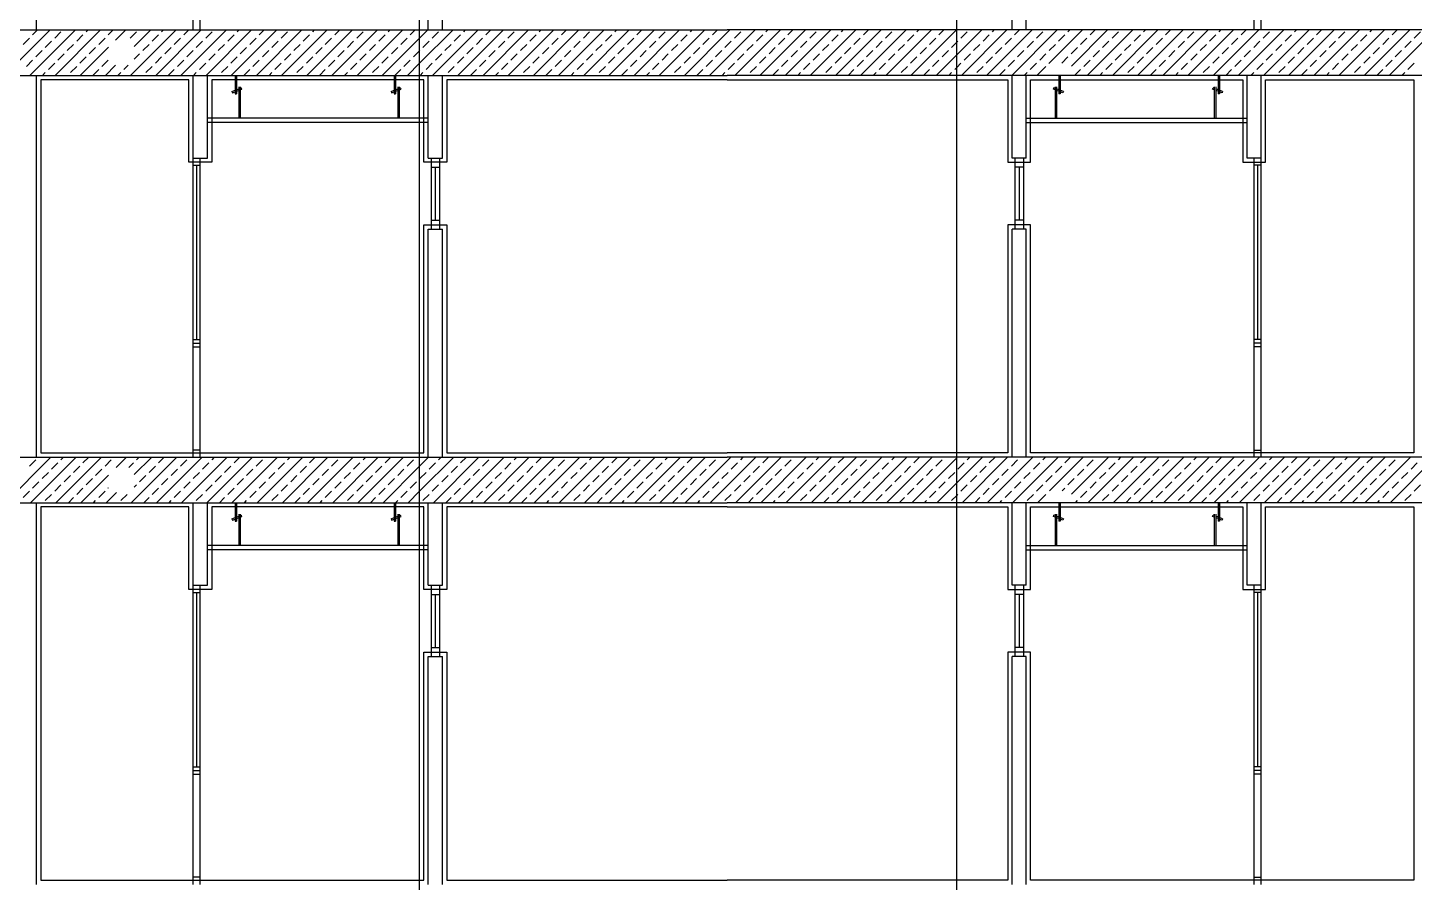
# Model space of a CAD drawing. Header units: inches. Extents: x -7543 to -822, y 102837 to 190349.
# Drawn here: x -837.05306 to -837.00438, y 102836.83226 to 102836.86226 of the extents above; entities that cross this region are included whole.
import ezdxf

# ---------------------------------------------------------------- set-up
doc = ezdxf.new("R2010")
doc.units = ezdxf.units.IN
doc.header["$MEASUREMENT"] = 0
doc.layers.add('TARAMA', color=8, linetype='Continuous', lineweight=25)

msp = doc.modelspace()

# ---------------------------------------------------------------- linework, layer by layer
at = {"layer": 'TARAMA'}
for p, q in [((-837.039305, 102836.705214), (-837.039305, 102836.884566)), ((-837.020449, 102836.705214), (-837.020449, 102836.884566)), ((-837.052755, 102836.862187), (-837.052755, 102836.875587)), ((-837.047255, 102836.862187), (-837.047255, 102836.872687)), ((-837.047005, 102836.862187), (-837.047005, 102836.872687)), ((-837.010005, 102836.862187), (-837.010005, 102836.872687)), ((-837.009755, 102836.862187), (-837.009755, 102836.872687)), ((-837.039005, 102836.862187), (-837.039005, 102836.870187)), ((-837.038505, 102836.862187), (-837.038505, 102836.870187)), ((-837.018505, 102836.862187), (-837.018505, 102836.870187)), ((-837.018005, 102836.862187), (-837.018005, 102836.870187)), ((-837.080755, 102836.862187), (-837.028505, 102836.862187)), ((-837.079755, 102836.862187), (-837.028505, 102836.862187)), ((-837.053874, 102836.860587), (-837.052274, 102836.862187)), ((-837.05299, 102836.860587), (-837.05139, 102836.862187)), ((-837.052892, 102836.862011), (-837.052716, 102836.862187)), ((-837.052118, 102836.8619), (-837.051897, 102836.862121)), ((-837.052106, 102836.860587), (-837.050506, 102836.862187)), ((-837.051013, 102836.862121), (-837.050948, 102836.862187)), ((-837.05024, 102836.862011), (-837.050064, 102836.862187)), ((-837.04998, 102836.861829), (-837.049622, 102836.862187)), ((-837.049467, 102836.8619), (-837.049246, 102836.862121)), ((-837.049454, 102836.860587), (-837.047854, 102836.862187)), ((-837.049325, 102836.8616), (-837.048738, 102836.862187)), ((-837.04857, 102836.860587), (-837.04697, 102836.862187)), ((-837.048362, 102836.862121), (-837.048296, 102836.862187)), ((-837.047686, 102836.860587), (-837.046086, 102836.862187)), ((-837.047588, 102836.862011), (-837.047412, 102836.862187)), ((-837.046815, 102836.8619), (-837.046594, 102836.862121)), ((-837.046803, 102836.860587), (-837.045203, 102836.862187)), ((-837.045919, 102836.860587), (-837.044319, 102836.862187)), ((-837.04571, 102836.862121), (-837.045644, 102836.862187)), ((-837.045035, 102836.860587), (-837.043435, 102836.862187)), ((-837.044937, 102836.862011), (-837.044761, 102836.862187)), ((-837.044163, 102836.8619), (-837.043942, 102836.862121)), ((-837.044151, 102836.860587), (-837.042551, 102836.862187)), ((-837.043267, 102836.860587), (-837.041667, 102836.862187)), ((-837.043059, 102836.862121), (-837.042993, 102836.862187)), ((-837.042383, 102836.860587), (-837.040783, 102836.862187)), ((-837.042285, 102836.862011), (-837.042109, 102836.862187)), ((-837.041512, 102836.8619), (-837.041291, 102836.862121)), ((-837.041499, 102836.860587), (-837.039899, 102836.862187)), ((-837.040407, 102836.862121), (-837.040341, 102836.862187)), ((-837.039633, 102836.862011), (-837.039457, 102836.862187)), ((-837.039305, 102836.861897), (-837.039015, 102836.862187)), ((-837.039305, 102836.861014), (-837.038131, 102836.862187)), ((-837.03886, 102836.8619), (-837.038639, 102836.862121)), ((-837.038848, 102836.860587), (-837.037248, 102836.862187)), ((-837.037964, 102836.860587), (-837.036364, 102836.862187)), ((-837.037755, 102836.862121), (-837.037689, 102836.862187)), ((-837.03708, 102836.860587), (-837.03548, 102836.862187)), ((-837.036982, 102836.862011), (-837.036806, 102836.862187)), ((-837.036208, 102836.8619), (-837.035987, 102836.862121)), ((-837.036196, 102836.860587), (-837.034596, 102836.862187)), ((-837.035312, 102836.860587), (-837.033712, 102836.862187)), ((-837.035104, 102836.862121), (-837.035038, 102836.862187)), ((-837.034428, 102836.860587), (-837.032828, 102836.862187)), ((-837.03433, 102836.862011), (-837.034154, 102836.862187)), ((-837.033557, 102836.8619), (-837.033336, 102836.862121)), ((-837.033544, 102836.860587), (-837.031944, 102836.862187)), ((-837.03266, 102836.860587), (-837.03106, 102836.862187)), ((-837.032452, 102836.862121), (-837.032386, 102836.862187)), ((-837.031776, 102836.860587), (-837.030176, 102836.862187)), ((-837.031679, 102836.862011), (-837.031502, 102836.862187)), ((-837.030905, 102836.8619), (-837.030684, 102836.862121)), ((-837.030893, 102836.860587), (-837.029293, 102836.862187)), ((-837.030009, 102836.860587), (-837.028409, 102836.862187)), ((-837.0298, 102836.862121), (-837.029735, 102836.862187)), ((-837.029125, 102836.860587), (-837.027525, 102836.862187)), ((-837.029027, 102836.862011), (-837.028851, 102836.862187)), ((-836.977255, 102836.862187), (-837.028505, 102836.862187)), ((-836.976255, 102836.862187), (-837.028505, 102836.862187)), ((-837.028253, 102836.8619), (-837.028033, 102836.862121)), ((-837.028241, 102836.860587), (-837.026641, 102836.862187)), ((-837.027357, 102836.860587), (-837.025757, 102836.862187)), ((-837.027149, 102836.862121), (-837.027083, 102836.862187)), ((-837.026473, 102836.860587), (-837.024873, 102836.862187)), ((-837.026375, 102836.862011), (-837.026199, 102836.862187)), ((-837.025602, 102836.8619), (-837.025381, 102836.862121)), ((-837.025589, 102836.860587), (-837.023989, 102836.862187)), ((-837.024705, 102836.860587), (-837.023105, 102836.862187)), ((-837.024497, 102836.862121), (-837.024431, 102836.862187)), ((-837.023822, 102836.860587), (-837.022222, 102836.862187)), ((-837.023724, 102836.862011), (-837.023547, 102836.862187)), ((-837.02295, 102836.8619), (-837.022729, 102836.862121)), ((-837.022938, 102836.860587), (-837.021338, 102836.862187)), ((-837.022054, 102836.860587), (-837.020454, 102836.862187)), ((-837.021845, 102836.862121), (-837.02178, 102836.862187)), ((-837.021072, 102836.862011), (-837.020896, 102836.862187)), ((-837.020449, 102836.861308), (-837.01957, 102836.862187)), ((-837.020299, 102836.8619), (-837.020078, 102836.862121)), ((-837.020286, 102836.860587), (-837.018686, 102836.862187)), ((-837.019402, 102836.860587), (-837.017802, 102836.862187)), ((-837.019194, 102836.862121), (-837.019128, 102836.862187)), ((-837.018518, 102836.860587), (-837.016918, 102836.862187)), ((-837.01842, 102836.862011), (-837.018244, 102836.862187)), ((-837.017647, 102836.8619), (-837.017426, 102836.862121)), ((-837.017218, 102836.861004), (-837.016034, 102836.862187)), ((-837.016542, 102836.862121), (-837.016476, 102836.862187)), ((-837.016419, 102836.860918), (-837.01515, 102836.862187)), ((-837.015867, 102836.860587), (-837.014267, 102836.862187)), ((-837.015769, 102836.862011), (-837.015592, 102836.862187)), ((-837.014995, 102836.8619), (-837.014774, 102836.862121)), ((-837.014983, 102836.860587), (-837.013383, 102836.862187)), ((-837.014099, 102836.860587), (-837.012499, 102836.862187)), ((-837.01389, 102836.862121), (-837.013825, 102836.862187)), ((-837.013215, 102836.860587), (-837.011615, 102836.862187)), ((-837.013117, 102836.862011), (-837.012941, 102836.862187)), ((-837.012344, 102836.8619), (-837.012123, 102836.862121)), ((-837.012331, 102836.860587), (-837.010731, 102836.862187)), ((-837.011447, 102836.860587), (-837.009847, 102836.862187)), ((-837.011239, 102836.862121), (-837.011173, 102836.862187)), ((-837.010563, 102836.860587), (-837.008963, 102836.862187)), ((-837.010465, 102836.862011), (-837.010289, 102836.862187)), ((-837.009692, 102836.8619), (-837.009471, 102836.862121)), ((-837.009679, 102836.860587), (-837.008079, 102836.862187)), ((-837.008796, 102836.860587), (-837.007196, 102836.862187)), ((-837.008587, 102836.862121), (-837.008521, 102836.862187)), ((-837.007912, 102836.860587), (-837.006312, 102836.862187)), ((-837.007814, 102836.862011), (-837.007637, 102836.862187)), ((-837.00704, 102836.8619), (-837.006819, 102836.862121)), ((-837.007028, 102836.860587), (-837.005428, 102836.862187)), ((-837.006144, 102836.860587), (-837.004544, 102836.862187)), ((-837.005935, 102836.862121), (-837.00587, 102836.862187)), ((-837.00526, 102836.860587), (-837.00366, 102836.862187)), ((-837.005162, 102836.862011), (-837.004986, 102836.862187)), ((-837.004389, 102836.8619), (-837.004168, 102836.862121)), ((-837.053223, 102836.861679), (-837.053002, 102836.8619)), ((-837.05245, 102836.861569), (-837.052229, 102836.86179)), ((-837.051676, 102836.861458), (-837.051455, 102836.861679)), ((-837.051345, 102836.86179), (-837.051124, 102836.862011)), ((-837.050572, 102836.861679), (-837.050351, 102836.8619)), ((-837.049025, 102836.861458), (-837.048804, 102836.861679)), ((-837.048693, 102836.86179), (-837.048472, 102836.862011)), ((-837.04792, 102836.861679), (-837.047699, 102836.8619)), ((-837.047147, 102836.861569), (-837.046926, 102836.86179)), ((-837.046373, 102836.861458), (-837.046152, 102836.861679)), ((-837.046042, 102836.86179), (-837.045821, 102836.862011)), ((-837.045268, 102836.861679), (-837.045047, 102836.8619)), ((-837.044495, 102836.861569), (-837.044274, 102836.86179)), ((-837.043721, 102836.861458), (-837.0435, 102836.861679)), ((-837.04339, 102836.86179), (-837.043169, 102836.862011)), ((-837.042617, 102836.861679), (-837.042396, 102836.8619)), ((-837.041843, 102836.861569), (-837.041622, 102836.86179)), ((-837.04107, 102836.861458), (-837.040849, 102836.861679)), ((-837.040738, 102836.86179), (-837.040517, 102836.862011)), ((-837.040615, 102836.860587), (-837.039305, 102836.861897)), ((-837.039965, 102836.861679), (-837.039744, 102836.8619)), ((-837.039192, 102836.861569), (-837.038971, 102836.86179)), ((-837.038418, 102836.861458), (-837.038197, 102836.861679)), ((-837.038087, 102836.86179), (-837.037866, 102836.862011)), ((-837.037313, 102836.861679), (-837.037092, 102836.8619)), ((-837.03654, 102836.861569), (-837.036319, 102836.86179)), ((-837.035767, 102836.861458), (-837.035546, 102836.861679)), ((-837.035435, 102836.86179), (-837.035214, 102836.862011)), ((-837.034662, 102836.861679), (-837.034441, 102836.8619)), ((-837.033888, 102836.861569), (-837.033667, 102836.86179)), ((-837.033115, 102836.861458), (-837.032894, 102836.861679)), ((-837.032783, 102836.86179), (-837.032562, 102836.862011)), ((-837.03201, 102836.861679), (-837.031789, 102836.8619)), ((-837.031237, 102836.861569), (-837.031016, 102836.86179)), ((-837.030463, 102836.861458), (-837.030242, 102836.861679)), ((-837.030132, 102836.86179), (-837.029911, 102836.862011)), ((-837.029358, 102836.861679), (-837.029137, 102836.8619)), ((-837.028585, 102836.861569), (-837.028364, 102836.86179)), ((-837.027812, 102836.861458), (-837.027591, 102836.861679)), ((-837.02748, 102836.86179), (-837.027259, 102836.862011)), ((-837.026707, 102836.861679), (-837.026486, 102836.8619)), ((-837.025933, 102836.861569), (-837.025712, 102836.86179)), ((-837.02516, 102836.861458), (-837.024939, 102836.861679)), ((-837.024828, 102836.86179), (-837.024607, 102836.862011)), ((-837.024055, 102836.861679), (-837.023834, 102836.8619)), ((-837.023282, 102836.861569), (-837.023061, 102836.86179)), ((-837.022508, 102836.861458), (-837.022287, 102836.861679)), ((-837.022177, 102836.86179), (-837.021956, 102836.862011)), ((-837.021403, 102836.861679), (-837.021182, 102836.8619)), ((-837.02063, 102836.861569), (-837.020449, 102836.86175)), ((-837.020449, 102836.86175), (-837.020409, 102836.86179)), ((-837.019857, 102836.861458), (-837.019636, 102836.861679)), ((-837.019525, 102836.86179), (-837.019304, 102836.862011)), ((-837.018752, 102836.861679), (-837.018531, 102836.8619)), ((-837.017978, 102836.861569), (-837.017757, 102836.86179)), ((-837.017205, 102836.861458), (-837.016984, 102836.861679)), ((-837.016873, 102836.86179), (-837.016653, 102836.862011)), ((-837.0161, 102836.861679), (-837.015879, 102836.8619)), ((-837.015327, 102836.861569), (-837.015106, 102836.86179)), ((-837.014553, 102836.861458), (-837.014332, 102836.861679)), ((-837.014222, 102836.86179), (-837.014001, 102836.862011)), ((-837.013448, 102836.861679), (-837.013227, 102836.8619)), ((-837.012675, 102836.861569), (-837.012454, 102836.86179)), ((-837.011902, 102836.861458), (-837.011681, 102836.861679)), ((-837.01157, 102836.86179), (-837.011349, 102836.862011)), ((-837.010797, 102836.861679), (-837.010576, 102836.8619)), ((-837.010023, 102836.861569), (-837.009802, 102836.86179)), ((-837.00925, 102836.861458), (-837.009029, 102836.861679)), ((-837.008919, 102836.86179), (-837.008698, 102836.862011)), ((-837.008145, 102836.861679), (-837.007924, 102836.8619)), ((-837.007372, 102836.861569), (-837.007151, 102836.86179)), ((-837.006598, 102836.861458), (-837.006377, 102836.861679)), ((-837.006267, 102836.86179), (-837.006046, 102836.862011)), ((-837.005493, 102836.861679), (-837.005273, 102836.8619)), ((-837.00472, 102836.861569), (-837.004499, 102836.86179)), ((-837.052781, 102836.861238), (-837.05256, 102836.861458)), ((-837.052008, 102836.861127), (-837.051787, 102836.861348)), ((-837.051234, 102836.861017), (-837.051013, 102836.861238)), ((-837.051222, 102836.860587), (-837.050225, 102836.861584)), ((-837.050903, 102836.861348), (-837.050682, 102836.861569)), ((-837.049325, 102836.861158), (-837.049135, 102836.861348)), ((-837.048583, 102836.861017), (-837.048362, 102836.861238)), ((-837.048251, 102836.861348), (-837.04803, 102836.861569)), ((-837.047478, 102836.861238), (-837.047257, 102836.861458)), ((-837.046705, 102836.861127), (-837.046484, 102836.861348)), ((-837.045931, 102836.861017), (-837.04571, 102836.861238)), ((-837.0456, 102836.861348), (-837.045379, 102836.861569)), ((-837.044826, 102836.861238), (-837.044605, 102836.861458)), ((-837.044053, 102836.861127), (-837.043832, 102836.861348)), ((-837.04328, 102836.861017), (-837.043059, 102836.861238)), ((-837.042948, 102836.861348), (-837.042727, 102836.861569)), ((-837.042175, 102836.861238), (-837.041954, 102836.861458)), ((-837.041401, 102836.861127), (-837.04118, 102836.861348)), ((-837.040628, 102836.861017), (-837.040407, 102836.861238)), ((-837.040296, 102836.861348), (-837.040075, 102836.861569)), ((-837.039523, 102836.861238), (-837.039305, 102836.861456)), ((-837.039305, 102836.861456), (-837.039302, 102836.861458)), ((-837.03875, 102836.861127), (-837.038529, 102836.861348)), ((-837.037976, 102836.861017), (-837.037755, 102836.861238)), ((-837.037645, 102836.861348), (-837.037424, 102836.861569)), ((-837.036871, 102836.861238), (-837.03665, 102836.861458)), ((-837.036098, 102836.861127), (-837.035877, 102836.861348)), ((-837.035325, 102836.861017), (-837.035104, 102836.861238)), ((-837.034993, 102836.861348), (-837.034772, 102836.861569)), ((-837.03422, 102836.861238), (-837.033999, 102836.861458)), ((-837.033446, 102836.861127), (-837.033225, 102836.861348)), ((-837.032673, 102836.861017), (-837.032452, 102836.861238)), ((-837.032341, 102836.861348), (-837.03212, 102836.861569)), ((-837.031568, 102836.861238), (-837.031347, 102836.861458)), ((-837.030795, 102836.861127), (-837.030574, 102836.861348)), ((-837.030021, 102836.861017), (-837.0298, 102836.861238)), ((-837.02969, 102836.861348), (-837.029469, 102836.861569)), ((-837.028916, 102836.861238), (-837.028695, 102836.861458)), ((-837.028143, 102836.861127), (-837.027922, 102836.861348)), ((-837.02737, 102836.861017), (-837.027149, 102836.861238)), ((-837.027038, 102836.861348), (-837.026817, 102836.861569)), ((-837.026265, 102836.861238), (-837.026044, 102836.861458)), ((-837.025491, 102836.861127), (-837.02527, 102836.861348)), ((-837.024718, 102836.861017), (-837.024497, 102836.861238)), ((-837.024387, 102836.861348), (-837.024166, 102836.861569)), ((-837.023613, 102836.861238), (-837.023392, 102836.861458)), ((-837.02284, 102836.861127), (-837.022619, 102836.861348)), ((-837.022066, 102836.861017), (-837.021845, 102836.861238)), ((-837.021735, 102836.861348), (-837.021514, 102836.861569)), ((-837.02117, 102836.860587), (-837.020449, 102836.861308)), ((-837.020961, 102836.861238), (-837.02074, 102836.861458)), ((-837.020188, 102836.861127), (-837.019967, 102836.861348)), ((-837.019415, 102836.861017), (-837.019194, 102836.861238)), ((-837.019083, 102836.861348), (-837.018862, 102836.861569)), ((-837.01831, 102836.861238), (-837.018089, 102836.861458)), ((-837.017536, 102836.861127), (-837.017315, 102836.861348)), ((-837.016763, 102836.861017), (-837.016542, 102836.861238)), ((-837.016432, 102836.861348), (-837.016211, 102836.861569)), ((-837.015658, 102836.861238), (-837.015437, 102836.861458)), ((-837.014885, 102836.861127), (-837.014664, 102836.861348)), ((-837.014111, 102836.861017), (-837.01389, 102836.861238)), ((-837.01378, 102836.861348), (-837.013559, 102836.861569)), ((-837.013007, 102836.861238), (-837.012786, 102836.861458)), ((-837.012233, 102836.861127), (-837.012012, 102836.861348)), ((-837.01146, 102836.861017), (-837.011239, 102836.861238)), ((-837.011128, 102836.861348), (-837.010907, 102836.861569)), ((-837.010355, 102836.861238), (-837.010134, 102836.861458)), ((-837.009581, 102836.861127), (-837.00936, 102836.861348)), ((-837.008808, 102836.861017), (-837.008587, 102836.861238)), ((-837.008477, 102836.861348), (-837.008256, 102836.861569)), ((-837.007703, 102836.861238), (-837.007482, 102836.861458)), ((-837.00693, 102836.861127), (-837.006709, 102836.861348)), ((-837.006156, 102836.861017), (-837.005935, 102836.861238)), ((-837.005825, 102836.861348), (-837.005604, 102836.861569)), ((-837.005052, 102836.861238), (-837.004831, 102836.861458)), ((-837.053113, 102836.860906), (-837.052892, 102836.861127)), ((-837.052548, 102836.860587), (-837.05245, 102836.860685)), ((-837.052339, 102836.860796), (-837.052118, 102836.861017)), ((-837.051566, 102836.860685), (-837.051345, 102836.860906)), ((-837.05078, 102836.860587), (-837.050572, 102836.860796)), ((-837.050461, 102836.860906), (-837.05024, 102836.861127)), ((-837.050338, 102836.860587), (-837.049979, 102836.860946)), ((-837.049896, 102836.860587), (-837.049798, 102836.860685)), ((-837.049688, 102836.860796), (-837.049538, 102836.860946)), ((-837.048914, 102836.860685), (-837.048693, 102836.860906)), ((-837.048128, 102836.860587), (-837.04792, 102836.860796)), ((-837.047809, 102836.860906), (-837.047588, 102836.861127)), ((-837.047244, 102836.860587), (-837.047147, 102836.860685)), ((-837.047036, 102836.860796), (-837.046815, 102836.861017)), ((-837.046263, 102836.860685), (-837.046042, 102836.860906)), ((-837.045477, 102836.860587), (-837.045268, 102836.860796)), ((-837.045158, 102836.860906), (-837.044937, 102836.861127)), ((-837.044593, 102836.860587), (-837.044495, 102836.860685)), ((-837.044384, 102836.860796), (-837.044163, 102836.861017)), ((-837.043611, 102836.860685), (-837.04339, 102836.860906)), ((-837.042825, 102836.860587), (-837.042617, 102836.860796)), ((-837.042506, 102836.860906), (-837.042285, 102836.861127)), ((-837.041941, 102836.860587), (-837.041843, 102836.860685)), ((-837.041733, 102836.860796), (-837.041512, 102836.861017)), ((-837.040959, 102836.860685), (-837.040738, 102836.860906)), ((-837.040173, 102836.860587), (-837.039965, 102836.860796)), ((-837.039854, 102836.860906), (-837.039633, 102836.861127)), ((-837.039731, 102836.860587), (-837.039305, 102836.861014)), ((-837.039289, 102836.860587), (-837.039192, 102836.860685)), ((-837.039081, 102836.860796), (-837.03886, 102836.861017)), ((-837.038308, 102836.860685), (-837.038087, 102836.860906)), ((-837.037522, 102836.860587), (-837.037313, 102836.860796)), ((-837.037203, 102836.860906), (-837.036982, 102836.861127)), ((-837.036638, 102836.860587), (-837.03654, 102836.860685)), ((-837.036429, 102836.860796), (-837.036208, 102836.861017)), ((-837.035656, 102836.860685), (-837.035435, 102836.860906)), ((-837.03487, 102836.860587), (-837.034662, 102836.860796)), ((-837.034551, 102836.860906), (-837.03433, 102836.861127)), ((-837.033986, 102836.860587), (-837.033888, 102836.860685)), ((-837.033778, 102836.860796), (-837.033557, 102836.861017)), ((-837.033004, 102836.860685), (-837.032783, 102836.860906)), ((-837.032218, 102836.860587), (-837.03201, 102836.860796)), ((-837.0319, 102836.860906), (-837.031679, 102836.861127)), ((-837.031335, 102836.860587), (-837.031237, 102836.860685)), ((-837.031126, 102836.860796), (-837.030905, 102836.861017)), ((-837.030353, 102836.860685), (-837.030132, 102836.860906)), ((-837.029567, 102836.860587), (-837.029358, 102836.860796)), ((-837.029248, 102836.860906), (-837.029027, 102836.861127)), ((-837.028683, 102836.860587), (-837.028585, 102836.860685)), ((-837.028474, 102836.860796), (-837.028253, 102836.861017)), ((-837.027701, 102836.860685), (-837.02748, 102836.860906)), ((-837.026915, 102836.860587), (-837.026707, 102836.860796)), ((-837.026596, 102836.860906), (-837.026375, 102836.861127)), ((-837.026031, 102836.860587), (-837.025933, 102836.860685)), ((-837.025823, 102836.860796), (-837.025602, 102836.861017)), ((-837.025049, 102836.860685), (-837.024828, 102836.860906)), ((-837.024263, 102836.860587), (-837.024055, 102836.860796)), ((-837.023945, 102836.860906), (-837.023724, 102836.861127)), ((-837.02338, 102836.860587), (-837.023282, 102836.860685)), ((-837.023171, 102836.860796), (-837.02295, 102836.861017)), ((-837.022398, 102836.860685), (-837.022177, 102836.860906)), ((-837.021612, 102836.860587), (-837.021403, 102836.860796)), ((-837.021293, 102836.860906), (-837.021072, 102836.861127)), ((-837.020728, 102836.860587), (-837.02063, 102836.860685)), ((-837.02052, 102836.860796), (-837.020449, 102836.860866)), ((-837.020449, 102836.860866), (-837.020299, 102836.861017)), ((-837.019746, 102836.860685), (-837.019525, 102836.860906)), ((-837.01896, 102836.860587), (-837.018752, 102836.860796)), ((-837.018641, 102836.860906), (-837.01842, 102836.861127)), ((-837.018076, 102836.860587), (-837.017978, 102836.860685)), ((-837.017868, 102836.860796), (-837.017647, 102836.861017)), ((-837.017634, 102836.860587), (-837.017319, 102836.860902)), ((-837.016309, 102836.860587), (-837.0161, 102836.860796)), ((-837.01599, 102836.860906), (-837.015769, 102836.861127)), ((-837.015425, 102836.860587), (-837.015327, 102836.860685)), ((-837.015216, 102836.860796), (-837.014995, 102836.861017)), ((-837.014443, 102836.860685), (-837.014222, 102836.860906)), ((-837.013657, 102836.860587), (-837.013448, 102836.860796)), ((-837.013338, 102836.860906), (-837.013117, 102836.861127)), ((-837.012773, 102836.860587), (-837.012675, 102836.860685)), ((-837.012565, 102836.860796), (-837.012344, 102836.861017)), ((-837.011791, 102836.860685), (-837.01157, 102836.860906)), ((-837.011005, 102836.860587), (-837.010797, 102836.860796)), ((-837.010686, 102836.860906), (-837.010465, 102836.861127)), ((-837.010121, 102836.860587), (-837.010023, 102836.860685)), ((-837.009913, 102836.860796), (-837.009692, 102836.861017)), ((-837.00914, 102836.860685), (-837.008919, 102836.860906)), ((-837.008354, 102836.860587), (-837.008145, 102836.860796)), ((-837.008035, 102836.860906), (-837.007814, 102836.861127)), ((-837.00747, 102836.860587), (-837.007372, 102836.860685)), ((-837.007261, 102836.860796), (-837.00704, 102836.861017)), ((-837.006488, 102836.860685), (-837.006267, 102836.860906)), ((-837.005702, 102836.860587), (-837.005493, 102836.860796)), ((-837.005383, 102836.860906), (-837.005162, 102836.861127)), ((-837.004818, 102836.860587), (-837.00472, 102836.860685)), ((-837.00461, 102836.860796), (-837.004389, 102836.861017)), ((-837.080755, 102836.860587), (-837.028505, 102836.860587)), ((-837.080755, 102836.860587), (-837.028505, 102836.860587)), ((-837.052755, 102836.847187), (-837.052755, 102836.860587)), ((-837.047405, 102836.860437), (-837.052605, 102836.860437)), ((-837.052605, 102836.860437), (-837.052605, 102836.847337)), ((-837.047405, 102836.857537), (-837.047405, 102836.860437)), ((-837.047255, 102836.857687), (-837.047255, 102836.860587)), ((-837.046755, 102836.857687), (-837.046755, 102836.860587)), ((-837.039155, 102836.860437), (-837.046605, 102836.860437)), ((-837.046605, 102836.860437), (-837.046605, 102836.857537)), ((-837.045785, 102836.860587), (-837.045785, 102836.859944)), ((-837.045735, 102836.860587), (-837.045735, 102836.859944)), ((-837.045656, 102836.860182), (-837.045656, 102836.859087)), ((-837.045606, 102836.860182), (-837.045606, 102836.859087)), ((-837.040198, 102836.860587), (-837.040198, 102836.859944)), ((-837.040148, 102836.860587), (-837.040148, 102836.859944)), ((-837.040069, 102836.860182), (-837.040069, 102836.859087)), ((-837.040019, 102836.860182), (-837.040019, 102836.859087)), ((-837.039155, 102836.857537), (-837.039155, 102836.860437)), ((-837.039005, 102836.857687), (-837.039005, 102836.860587)), ((-837.038505, 102836.857687), (-837.038505, 102836.860587)), ((-837.028505, 102836.860437), (-837.038355, 102836.860437)), ((-837.038355, 102836.860437), (-837.038355, 102836.857537)), ((-836.976255, 102836.860587), (-837.028505, 102836.860587)), ((-836.976255, 102836.860587), (-837.028505, 102836.860587)), ((-837.028505, 102836.860437), (-837.018655, 102836.860437)), ((-837.018655, 102836.860437), (-837.018655, 102836.857537)), ((-837.018505, 102836.857687), (-837.018505, 102836.860587)), ((-837.018005, 102836.857687), (-837.018005, 102836.860587)), ((-837.017855, 102836.857537), (-837.017855, 102836.860437)), ((-837.017855, 102836.860437), (-837.010405, 102836.860437)), ((-837.016991, 102836.860182), (-837.016991, 102836.859087)), ((-837.016941, 102836.860182), (-837.016941, 102836.859087)), ((-837.016862, 102836.860587), (-837.016862, 102836.859944)), ((-837.016812, 102836.860587), (-837.016812, 102836.859944)), ((-837.011404, 102836.860182), (-837.011404, 102836.859087)), ((-837.011354, 102836.860182), (-837.011354, 102836.859087)), ((-837.011275, 102836.860587), (-837.011275, 102836.859944)), ((-837.011225, 102836.860587), (-837.011225, 102836.859944)), ((-837.010405, 102836.860437), (-837.010405, 102836.857537)), ((-837.010255, 102836.857687), (-837.010255, 102836.860587)), ((-837.009755, 102836.857687), (-837.009755, 102836.860587)), ((-837.009605, 102836.857537), (-837.009605, 102836.860437)), ((-837.009605, 102836.860437), (-837.004405, 102836.860437)), ((-837.004405, 102836.860437), (-837.004405, 102836.847337)), ((-837.045897, 102836.860024), (-837.045785, 102836.860066)), ((-837.045897, 102836.860024), (-837.045879, 102836.859977)), ((-837.045879, 102836.859977), (-837.045785, 102836.860013)), ((-837.045785, 102836.859944), (-837.045735, 102836.859944)), ((-837.045735, 102836.860085), (-837.045656, 102836.860115)), ((-837.045735, 102836.860031), (-837.045656, 102836.860061)), ((-837.045606, 102836.860134), (-837.04556, 102836.860151)), ((-837.045606, 102836.86008), (-837.045543, 102836.860104)), ((-837.045543, 102836.860104), (-837.04556, 102836.860151)), ((-837.04031, 102836.860024), (-837.040198, 102836.860066)), ((-837.04031, 102836.860024), (-837.040293, 102836.859977)), ((-837.040293, 102836.859977), (-837.040198, 102836.860013)), ((-837.040198, 102836.859944), (-837.040148, 102836.859944)), ((-837.040148, 102836.860085), (-837.040069, 102836.860115)), ((-837.040148, 102836.860031), (-837.040069, 102836.860061)), ((-837.040019, 102836.860134), (-837.039973, 102836.860151)), ((-837.040019, 102836.86008), (-837.039956, 102836.860104)), ((-837.039956, 102836.860104), (-837.039973, 102836.860151)), ((-837.017054, 102836.860104), (-837.017037, 102836.860151)), ((-837.016991, 102836.86008), (-837.017054, 102836.860104)), ((-837.016991, 102836.860134), (-837.017037, 102836.860151)), ((-837.016862, 102836.860085), (-837.016941, 102836.860115)), ((-837.016862, 102836.860031), (-837.016941, 102836.860061)), ((-837.016812, 102836.859944), (-837.016862, 102836.859944)), ((-837.0167, 102836.860024), (-837.016812, 102836.860066)), ((-837.016718, 102836.859977), (-837.016812, 102836.860013)), ((-837.0167, 102836.860024), (-837.016718, 102836.859977)), ((-837.011468, 102836.860104), (-837.01145, 102836.860151)), ((-837.011404, 102836.86008), (-837.011468, 102836.860104)), ((-837.011404, 102836.860134), (-837.01145, 102836.860151)), ((-837.011275, 102836.860085), (-837.011354, 102836.860115)), ((-837.011275, 102836.860031), (-837.011354, 102836.860061)), ((-837.011225, 102836.859944), (-837.011275, 102836.859944)), ((-837.011113, 102836.860024), (-837.011225, 102836.860066)), ((-837.011131, 102836.859977), (-837.011225, 102836.860013)), ((-837.011113, 102836.860024), (-837.011131, 102836.859977)), ((-837.039005, 102836.859087), (-837.046755, 102836.859087)), ((-837.039005, 102836.858937), (-837.046755, 102836.858937)), ((-837.018005, 102836.859087), (-837.010255, 102836.859087)), ((-837.018005, 102836.858937), (-837.010255, 102836.858937)), ((-837.046605, 102836.857537), (-837.047405, 102836.857537)), ((-837.047255, 102836.857687), (-837.046755, 102836.857687)), ((-837.047255, 102836.847187), (-837.047255, 102836.857687)), ((-837.047255, 102836.857437), (-837.047005, 102836.857437)), ((-837.04713, 102836.851312), (-837.04713, 102836.857437)), ((-837.047005, 102836.847187), (-837.047005, 102836.857687)), ((-837.038355, 102836.857537), (-837.039155, 102836.857537)), ((-837.039005, 102836.857687), (-837.038505, 102836.857687)), ((-837.038905, 102836.857687), (-837.038905, 102836.855187)), ((-837.038905, 102836.857367), (-837.038605, 102836.857367)), ((-837.038755, 102836.857367), (-837.038755, 102836.855508)), ((-837.038605, 102836.857687), (-837.038605, 102836.855187)), ((-837.018655, 102836.857537), (-837.017855, 102836.857537)), ((-837.018005, 102836.857687), (-837.018505, 102836.857687)), ((-837.018405, 102836.857687), (-837.018405, 102836.855187)), ((-837.018105, 102836.857367), (-837.018405, 102836.857367)), ((-837.018255, 102836.857367), (-837.018255, 102836.855508)), ((-837.018105, 102836.857687), (-837.018105, 102836.855187)), ((-837.010405, 102836.857537), (-837.009605, 102836.857537)), ((-837.009755, 102836.857687), (-837.010255, 102836.857687)), ((-837.010005, 102836.847187), (-837.010005, 102836.857687)), ((-837.009755, 102836.857437), (-837.010005, 102836.857437)), ((-837.00988, 102836.851312), (-837.00988, 102836.857437)), ((-837.009755, 102836.847187), (-837.009755, 102836.857687)), ((-837.039155, 102836.847337), (-837.039155, 102836.855337)), ((-837.039155, 102836.855337), (-837.038355, 102836.855337)), ((-837.038905, 102836.855508), (-837.038605, 102836.855508)), ((-837.038355, 102836.855337), (-837.038355, 102836.847337)), ((-837.017855, 102836.855337), (-837.018655, 102836.855337)), ((-837.018655, 102836.855337), (-837.018655, 102836.847337)), ((-837.018105, 102836.855508), (-837.018405, 102836.855508)), ((-837.017855, 102836.847337), (-837.017855, 102836.855337)), ((-837.039005, 102836.847187), (-837.039005, 102836.855187)), ((-837.039005, 102836.855187), (-837.038505, 102836.855187)), ((-837.038505, 102836.847187), (-837.038505, 102836.855187)), ((-837.018505, 102836.847187), (-837.018505, 102836.855187)), ((-837.018005, 102836.855187), (-837.018505, 102836.855187)), ((-837.018005, 102836.847187), (-837.018005, 102836.855187)), ((-837.047255, 102836.851312), (-837.047005, 102836.851312)), ((-837.047255, 102836.851187), (-837.047005, 102836.851187)), ((-837.047255, 102836.851062), (-837.047005, 102836.851062)), ((-837.009755, 102836.851312), (-837.010005, 102836.851312)), ((-837.009755, 102836.851187), (-837.010005, 102836.851187)), ((-837.009755, 102836.851062), (-837.010005, 102836.851062)), ((-837.080755, 102836.847187), (-837.028505, 102836.847187)), ((-837.079755, 102836.847187), (-837.028505, 102836.847187)), ((-837.053848, 102836.845587), (-837.052248, 102836.847187)), ((-837.053002, 102836.846874), (-837.052781, 102836.847095)), ((-837.052964, 102836.845587), (-837.051364, 102836.847187)), ((-837.052605, 102836.847337), (-837.039155, 102836.847337)), ((-837.05208, 102836.845587), (-837.05048, 102836.847187)), ((-837.051897, 102836.847095), (-837.051806, 102836.847187)), ((-837.051124, 102836.846985), (-837.050922, 102836.847187)), ((-837.050351, 102836.846874), (-837.05013, 102836.847095)), ((-837.049954, 102836.846829), (-837.049596, 102836.847187)), ((-837.049428, 102836.845587), (-837.047828, 102836.847187)), ((-837.049325, 102836.846574), (-837.048712, 102836.847187)), ((-837.049246, 102836.847095), (-837.049154, 102836.847187)), ((-837.048544, 102836.845587), (-837.046944, 102836.847187)), ((-837.048472, 102836.846985), (-837.04827, 102836.847187)), ((-837.047699, 102836.846874), (-837.047478, 102836.847095)), ((-837.04766, 102836.845587), (-837.04606, 102836.847187)), ((-837.047005, 102836.847437), (-837.047255, 102836.847437)), ((-837.046776, 102836.845587), (-837.045176, 102836.847187)), ((-837.046594, 102836.847095), (-837.046502, 102836.847187)), ((-837.045893, 102836.845587), (-837.044293, 102836.847187)), ((-837.045821, 102836.846985), (-837.045618, 102836.847187)), ((-837.045047, 102836.846874), (-837.044826, 102836.847095)), ((-837.045009, 102836.845587), (-837.043409, 102836.847187)), ((-837.044125, 102836.845587), (-837.042525, 102836.847187)), ((-837.043942, 102836.847095), (-837.043851, 102836.847187)), ((-837.043241, 102836.845587), (-837.041641, 102836.847187)), ((-837.043169, 102836.846985), (-837.042967, 102836.847187)), ((-837.042396, 102836.846874), (-837.042175, 102836.847095)), ((-837.042357, 102836.845587), (-837.040757, 102836.847187)), ((-837.041473, 102836.845587), (-837.039873, 102836.847187)), ((-837.041291, 102836.847095), (-837.041199, 102836.847187)), ((-837.040517, 102836.846985), (-837.040315, 102836.847187)), ((-837.039744, 102836.846874), (-837.039523, 102836.847095)), ((-837.039305, 102836.846871), (-837.038989, 102836.847187)), ((-837.039305, 102836.845988), (-837.038105, 102836.847187)), ((-837.038822, 102836.845587), (-837.037222, 102836.847187)), ((-837.038639, 102836.847095), (-837.038547, 102836.847187)), ((-837.038355, 102836.847337), (-837.028505, 102836.847337)), ((-837.037938, 102836.845587), (-837.036338, 102836.847187)), ((-837.037866, 102836.846985), (-837.037663, 102836.847187)), ((-837.037092, 102836.846874), (-837.036871, 102836.847095)), ((-837.037054, 102836.845587), (-837.035454, 102836.847187)), ((-837.03617, 102836.845587), (-837.03457, 102836.847187)), ((-837.035987, 102836.847095), (-837.035896, 102836.847187)), ((-837.035286, 102836.845587), (-837.033686, 102836.847187)), ((-837.035214, 102836.846985), (-837.035012, 102836.847187)), ((-837.034441, 102836.846874), (-837.03422, 102836.847095)), ((-837.034402, 102836.845587), (-837.032802, 102836.847187)), ((-837.033518, 102836.845587), (-837.031918, 102836.847187)), ((-837.033336, 102836.847095), (-837.033244, 102836.847187)), ((-837.032634, 102836.845587), (-837.031034, 102836.847187)), ((-837.032562, 102836.846985), (-837.03236, 102836.847187)), ((-837.031789, 102836.846874), (-837.031568, 102836.847095)), ((-837.03175, 102836.845587), (-837.03015, 102836.847187)), ((-837.030867, 102836.845587), (-837.029267, 102836.847187)), ((-837.030684, 102836.847095), (-837.030592, 102836.847187)), ((-837.029983, 102836.845587), (-837.028383, 102836.847187)), ((-837.029911, 102836.846985), (-837.029709, 102836.847187)), ((-837.029137, 102836.846874), (-837.028916, 102836.847095)), ((-837.029099, 102836.845587), (-837.027499, 102836.847187)), ((-837.018655, 102836.847337), (-837.028505, 102836.847337)), ((-836.977255, 102836.847187), (-837.028505, 102836.847187)), ((-836.976255, 102836.847187), (-837.028505, 102836.847187)), ((-837.028215, 102836.845587), (-837.026615, 102836.847187)), ((-837.028033, 102836.847095), (-837.027941, 102836.847187)), ((-837.027331, 102836.845587), (-837.025731, 102836.847187)), ((-837.027259, 102836.846985), (-837.027057, 102836.847187)), ((-837.026486, 102836.846874), (-837.026265, 102836.847095)), ((-837.026447, 102836.845587), (-837.024847, 102836.847187)), ((-837.025563, 102836.845587), (-837.023963, 102836.847187)), ((-837.025381, 102836.847095), (-837.025289, 102836.847187)), ((-837.024679, 102836.845587), (-837.023079, 102836.847187)), ((-837.024607, 102836.846985), (-837.024405, 102836.847187)), ((-837.023834, 102836.846874), (-837.023613, 102836.847095)), ((-837.023796, 102836.845587), (-837.022196, 102836.847187)), ((-837.022912, 102836.845587), (-837.021312, 102836.847187)), ((-837.022729, 102836.847095), (-837.022637, 102836.847187)), ((-837.022028, 102836.845587), (-837.020449, 102836.847166)), ((-837.021956, 102836.846985), (-837.021754, 102836.847187)), ((-837.021182, 102836.846874), (-837.020961, 102836.847095)), ((-837.020449, 102836.847166), (-837.020428, 102836.847187)), ((-837.020449, 102836.846282), (-837.019544, 102836.847187)), ((-837.02026, 102836.845587), (-837.01866, 102836.847187)), ((-837.020078, 102836.847095), (-837.019986, 102836.847187)), ((-837.019376, 102836.845587), (-837.017776, 102836.847187)), ((-837.019304, 102836.846985), (-837.019102, 102836.847187)), ((-837.018531, 102836.846874), (-837.01831, 102836.847095)), ((-837.018492, 102836.845587), (-837.016892, 102836.847187)), ((-837.004405, 102836.847337), (-837.017855, 102836.847337)), ((-837.017426, 102836.847095), (-837.017334, 102836.847187)), ((-837.017192, 102836.846004), (-837.016008, 102836.847187)), ((-837.016653, 102836.846985), (-837.01645, 102836.847187)), ((-837.016419, 102836.845892), (-837.015124, 102836.847187)), ((-837.015879, 102836.846874), (-837.015658, 102836.847095)), ((-837.015841, 102836.845587), (-837.014241, 102836.847187)), ((-837.014957, 102836.845587), (-837.013357, 102836.847187)), ((-837.014774, 102836.847095), (-837.014683, 102836.847187)), ((-837.014073, 102836.845587), (-837.012473, 102836.847187)), ((-837.014001, 102836.846985), (-837.013799, 102836.847187)), ((-837.013227, 102836.846874), (-837.013007, 102836.847095)), ((-837.013189, 102836.845587), (-837.011589, 102836.847187)), ((-837.012305, 102836.845587), (-837.010705, 102836.847187)), ((-837.012123, 102836.847095), (-837.012031, 102836.847187)), ((-837.011421, 102836.845587), (-837.009821, 102836.847187)), ((-837.011349, 102836.846985), (-837.011147, 102836.847187)), ((-837.010576, 102836.846874), (-837.010355, 102836.847095)), ((-837.010537, 102836.845587), (-837.008937, 102836.847187)), ((-837.010005, 102836.847437), (-837.009755, 102836.847437)), ((-837.009653, 102836.845587), (-837.008053, 102836.847187)), ((-837.009471, 102836.847095), (-837.009379, 102836.847187)), ((-837.008769, 102836.845587), (-837.007169, 102836.847187)), ((-837.008698, 102836.846985), (-837.008495, 102836.847187)), ((-837.007924, 102836.846874), (-837.007703, 102836.847095)), ((-837.007886, 102836.845587), (-837.006286, 102836.847187)), ((-837.007002, 102836.845587), (-837.005402, 102836.847187)), ((-837.006819, 102836.847095), (-837.006728, 102836.847187)), ((-837.006118, 102836.845587), (-837.004518, 102836.847187)), ((-837.006046, 102836.846985), (-837.005844, 102836.847187)), ((-837.005273, 102836.846874), (-837.005052, 102836.847095)), ((-837.005234, 102836.845587), (-837.003634, 102836.847187)), ((-837.05256, 102836.846432), (-837.052339, 102836.846653)), ((-837.052229, 102836.846764), (-837.052008, 102836.846985)), ((-837.051787, 102836.846322), (-837.051566, 102836.846543)), ((-837.051455, 102836.846653), (-837.051234, 102836.846874)), ((-837.051196, 102836.845587), (-837.050225, 102836.846558)), ((-837.050682, 102836.846543), (-837.050461, 102836.846764)), ((-837.049513, 102836.846829), (-837.049356, 102836.846985)), ((-837.049135, 102836.846322), (-837.048914, 102836.846543)), ((-837.048804, 102836.846653), (-837.048583, 102836.846874)), ((-837.04803, 102836.846543), (-837.047809, 102836.846764)), ((-837.047257, 102836.846432), (-837.047036, 102836.846653)), ((-837.046926, 102836.846764), (-837.046705, 102836.846985)), ((-837.046484, 102836.846322), (-837.046263, 102836.846543)), ((-837.046152, 102836.846653), (-837.045931, 102836.846874)), ((-837.045379, 102836.846543), (-837.045158, 102836.846764)), ((-837.044605, 102836.846432), (-837.044384, 102836.846653)), ((-837.044274, 102836.846764), (-837.044053, 102836.846985)), ((-837.043832, 102836.846322), (-837.043611, 102836.846543)), ((-837.0435, 102836.846653), (-837.04328, 102836.846874)), ((-837.042727, 102836.846543), (-837.042506, 102836.846764)), ((-837.041954, 102836.846432), (-837.041733, 102836.846653)), ((-837.041622, 102836.846764), (-837.041401, 102836.846985)), ((-837.04118, 102836.846322), (-837.040959, 102836.846543)), ((-837.040849, 102836.846653), (-837.040628, 102836.846874)), ((-837.040589, 102836.845587), (-837.039305, 102836.846871)), ((-837.040075, 102836.846543), (-837.039854, 102836.846764)), ((-837.039302, 102836.846432), (-837.039081, 102836.846653)), ((-837.038971, 102836.846764), (-837.03875, 102836.846985)), ((-837.038529, 102836.846322), (-837.038308, 102836.846543)), ((-837.038197, 102836.846653), (-837.037976, 102836.846874)), ((-837.037424, 102836.846543), (-837.037203, 102836.846764)), ((-837.03665, 102836.846432), (-837.036429, 102836.846653)), ((-837.036319, 102836.846764), (-837.036098, 102836.846985)), ((-837.035877, 102836.846322), (-837.035656, 102836.846543)), ((-837.035546, 102836.846653), (-837.035325, 102836.846874)), ((-837.034772, 102836.846543), (-837.034551, 102836.846764)), ((-837.033999, 102836.846432), (-837.033778, 102836.846653)), ((-837.033667, 102836.846764), (-837.033446, 102836.846985)), ((-837.033225, 102836.846322), (-837.033004, 102836.846543)), ((-837.032894, 102836.846653), (-837.032673, 102836.846874)), ((-837.03212, 102836.846543), (-837.0319, 102836.846764)), ((-837.031347, 102836.846432), (-837.031126, 102836.846653)), ((-837.031016, 102836.846764), (-837.030795, 102836.846985)), ((-837.030574, 102836.846322), (-837.030353, 102836.846543)), ((-837.030242, 102836.846653), (-837.030021, 102836.846874)), ((-837.029469, 102836.846543), (-837.029248, 102836.846764)), ((-837.028695, 102836.846432), (-837.028474, 102836.846653)), ((-837.028364, 102836.846764), (-837.028143, 102836.846985)), ((-837.027922, 102836.846322), (-837.027701, 102836.846543)), ((-837.027591, 102836.846653), (-837.02737, 102836.846874)), ((-837.026817, 102836.846543), (-837.026596, 102836.846764)), ((-837.026044, 102836.846432), (-837.025823, 102836.846653)), ((-837.025712, 102836.846764), (-837.025491, 102836.846985)), ((-837.02527, 102836.846322), (-837.025049, 102836.846543)), ((-837.024939, 102836.846653), (-837.024718, 102836.846874)), ((-837.024166, 102836.846543), (-837.023945, 102836.846764)), ((-837.023392, 102836.846432), (-837.023171, 102836.846653)), ((-837.023061, 102836.846764), (-837.02284, 102836.846985)), ((-837.022619, 102836.846322), (-837.022398, 102836.846543)), ((-837.022287, 102836.846653), (-837.022066, 102836.846874)), ((-837.021514, 102836.846543), (-837.021293, 102836.846764)), ((-837.02074, 102836.846432), (-837.02052, 102836.846653)), ((-837.020409, 102836.846764), (-837.020188, 102836.846985)), ((-837.019967, 102836.846322), (-837.019746, 102836.846543)), ((-837.019636, 102836.846653), (-837.019415, 102836.846874)), ((-837.018862, 102836.846543), (-837.018641, 102836.846764)), ((-837.018089, 102836.846432), (-837.017868, 102836.846653)), ((-837.017757, 102836.846764), (-837.017536, 102836.846985)), ((-837.017315, 102836.846322), (-837.017094, 102836.846543)), ((-837.016984, 102836.846653), (-837.016763, 102836.846874)), ((-837.016211, 102836.846543), (-837.01599, 102836.846764)), ((-837.015437, 102836.846432), (-837.015216, 102836.846653)), ((-837.015106, 102836.846764), (-837.014885, 102836.846985)), ((-837.014664, 102836.846322), (-837.014443, 102836.846543)), ((-837.014332, 102836.846653), (-837.014111, 102836.846874)), ((-837.013559, 102836.846543), (-837.013338, 102836.846764)), ((-837.012786, 102836.846432), (-837.012565, 102836.846653)), ((-837.012454, 102836.846764), (-837.012233, 102836.846985)), ((-837.012012, 102836.846322), (-837.011791, 102836.846543)), ((-837.011681, 102836.846653), (-837.01146, 102836.846874)), ((-837.010907, 102836.846543), (-837.010686, 102836.846764)), ((-837.010134, 102836.846432), (-837.009913, 102836.846653)), ((-837.009802, 102836.846764), (-837.009581, 102836.846985)), ((-837.00936, 102836.846322), (-837.00914, 102836.846543)), ((-837.009029, 102836.846653), (-837.008808, 102836.846874)), ((-837.008256, 102836.846543), (-837.008035, 102836.846764)), ((-837.007482, 102836.846432), (-837.007261, 102836.846653)), ((-837.007151, 102836.846764), (-837.00693, 102836.846985)), ((-837.006709, 102836.846322), (-837.006488, 102836.846543)), ((-837.006377, 102836.846653), (-837.006156, 102836.846874)), ((-837.005604, 102836.846543), (-837.005383, 102836.846764)), ((-837.004831, 102836.846432), (-837.00461, 102836.846653)), ((-837.004499, 102836.846764), (-837.004278, 102836.846985)), ((-837.052892, 102836.846101), (-837.052671, 102836.846322)), ((-837.052118, 102836.845991), (-837.051897, 102836.846211)), ((-837.051345, 102836.84588), (-837.051124, 102836.846101)), ((-837.051013, 102836.846211), (-837.050793, 102836.846432)), ((-837.05024, 102836.846101), (-837.050225, 102836.846116)), ((-837.049325, 102836.846132), (-837.049246, 102836.846211)), ((-837.048693, 102836.84588), (-837.048472, 102836.846101)), ((-837.048362, 102836.846211), (-837.048141, 102836.846432)), ((-837.047588, 102836.846101), (-837.047367, 102836.846322)), ((-837.046815, 102836.845991), (-837.046594, 102836.846211)), ((-837.046042, 102836.84588), (-837.045821, 102836.846101)), ((-837.04571, 102836.846211), (-837.045489, 102836.846432)), ((-837.044937, 102836.846101), (-837.044716, 102836.846322)), ((-837.044163, 102836.845991), (-837.043942, 102836.846211)), ((-837.04339, 102836.84588), (-837.043169, 102836.846101)), ((-837.043059, 102836.846211), (-837.042838, 102836.846432)), ((-837.042285, 102836.846101), (-837.042064, 102836.846322)), ((-837.041512, 102836.845991), (-837.041291, 102836.846211)), ((-837.040738, 102836.84588), (-837.040517, 102836.846101)), ((-837.040407, 102836.846211), (-837.040186, 102836.846432)), ((-837.039633, 102836.846101), (-837.039413, 102836.846322)), ((-837.03886, 102836.845991), (-837.038639, 102836.846211)), ((-837.038087, 102836.84588), (-837.037866, 102836.846101)), ((-837.037755, 102836.846211), (-837.037534, 102836.846432)), ((-837.036982, 102836.846101), (-837.036761, 102836.846322)), ((-837.036208, 102836.845991), (-837.035987, 102836.846211)), ((-837.035435, 102836.84588), (-837.035214, 102836.846101)), ((-837.035104, 102836.846211), (-837.034883, 102836.846432)), ((-837.03433, 102836.846101), (-837.034109, 102836.846322)), ((-837.033557, 102836.845991), (-837.033336, 102836.846211)), ((-837.032783, 102836.84588), (-837.032562, 102836.846101)), ((-837.032452, 102836.846211), (-837.032231, 102836.846432)), ((-837.031679, 102836.846101), (-837.031458, 102836.846322)), ((-837.030905, 102836.845991), (-837.030684, 102836.846211)), ((-837.030132, 102836.84588), (-837.029911, 102836.846101)), ((-837.0298, 102836.846211), (-837.029579, 102836.846432)), ((-837.029027, 102836.846101), (-837.028806, 102836.846322)), ((-837.028253, 102836.845991), (-837.028033, 102836.846211)), ((-837.02748, 102836.84588), (-837.027259, 102836.846101)), ((-837.027149, 102836.846211), (-837.026928, 102836.846432)), ((-837.026375, 102836.846101), (-837.026154, 102836.846322)), ((-837.025602, 102836.845991), (-837.025381, 102836.846211)), ((-837.024828, 102836.84588), (-837.024607, 102836.846101)), ((-837.024497, 102836.846211), (-837.024276, 102836.846432)), ((-837.023724, 102836.846101), (-837.023503, 102836.846322)), ((-837.02295, 102836.845991), (-837.022729, 102836.846211)), ((-837.022177, 102836.84588), (-837.021956, 102836.846101)), ((-837.021845, 102836.846211), (-837.021624, 102836.846432)), ((-837.021144, 102836.845587), (-837.020449, 102836.846282)), ((-837.021072, 102836.846101), (-837.020851, 102836.846322)), ((-837.020299, 102836.845991), (-837.020078, 102836.846211)), ((-837.019525, 102836.84588), (-837.019304, 102836.846101)), ((-837.019194, 102836.846211), (-837.018973, 102836.846432)), ((-837.01842, 102836.846101), (-837.018199, 102836.846322)), ((-837.017647, 102836.845991), (-837.017426, 102836.846211)), ((-837.01675, 102836.846004), (-837.016653, 102836.846101)), ((-837.016542, 102836.846211), (-837.016321, 102836.846432)), ((-837.015769, 102836.846101), (-837.015548, 102836.846322)), ((-837.014995, 102836.845991), (-837.014774, 102836.846211)), ((-837.014222, 102836.84588), (-837.014001, 102836.846101)), ((-837.01389, 102836.846211), (-837.013669, 102836.846432)), ((-837.013117, 102836.846101), (-837.012896, 102836.846322)), ((-837.012344, 102836.845991), (-837.012123, 102836.846211)), ((-837.01157, 102836.84588), (-837.011349, 102836.846101)), ((-837.011239, 102836.846211), (-837.011018, 102836.846432)), ((-837.010465, 102836.846101), (-837.010244, 102836.846322)), ((-837.009692, 102836.845991), (-837.009471, 102836.846211)), ((-837.008919, 102836.84588), (-837.008698, 102836.846101)), ((-837.008587, 102836.846211), (-837.008366, 102836.846432)), ((-837.007814, 102836.846101), (-837.007593, 102836.846322)), ((-837.00704, 102836.845991), (-837.006819, 102836.846211)), ((-837.006267, 102836.84588), (-837.006046, 102836.846101)), ((-837.005935, 102836.846211), (-837.005714, 102836.846432)), ((-837.005162, 102836.846101), (-837.004941, 102836.846322)), ((-837.004389, 102836.845991), (-837.004168, 102836.846211)), ((-837.080755, 102836.845587), (-837.028505, 102836.845587)), ((-837.080755, 102836.845587), (-837.028505, 102836.845587)), ((-837.053223, 102836.84577), (-837.053002, 102836.845991)), ((-837.052755, 102836.832187), (-837.052755, 102836.845587)), ((-837.05245, 102836.845659), (-837.052229, 102836.84588)), ((-837.051638, 102836.845587), (-837.051455, 102836.84577)), ((-837.050754, 102836.845587), (-837.050682, 102836.845659)), ((-837.050572, 102836.84577), (-837.050351, 102836.845991)), ((-837.050312, 102836.845587), (-837.049953, 102836.845946)), ((-837.049798, 102836.845659), (-837.049577, 102836.84588)), ((-837.048986, 102836.845587), (-837.048804, 102836.84577)), ((-837.048102, 102836.845587), (-837.04803, 102836.845659)), ((-837.04792, 102836.84577), (-837.047699, 102836.845991)), ((-837.047255, 102836.842687), (-837.047255, 102836.845587)), ((-837.047147, 102836.845659), (-837.046926, 102836.84588)), ((-837.046755, 102836.842687), (-837.046755, 102836.845587)), ((-837.046335, 102836.845587), (-837.046152, 102836.84577)), ((-837.045785, 102836.845587), (-837.045785, 102836.844944)), ((-837.045735, 102836.845587), (-837.045735, 102836.844944)), ((-837.045451, 102836.845587), (-837.045379, 102836.845659)), ((-837.045268, 102836.84577), (-837.045047, 102836.845991)), ((-837.044495, 102836.845659), (-837.044274, 102836.84588)), ((-837.043683, 102836.845587), (-837.0435, 102836.84577)), ((-837.042799, 102836.845587), (-837.042727, 102836.845659)), ((-837.042617, 102836.84577), (-837.042396, 102836.845991)), ((-837.041843, 102836.845659), (-837.041622, 102836.84588)), ((-837.041031, 102836.845587), (-837.040849, 102836.84577)), ((-837.040198, 102836.845587), (-837.040198, 102836.844944)), ((-837.040148, 102836.845587), (-837.040148, 102836.844944)), ((-837.040147, 102836.845587), (-837.040075, 102836.845659)), ((-837.039965, 102836.84577), (-837.039744, 102836.845991)), ((-837.039705, 102836.845587), (-837.039305, 102836.845988)), ((-837.039192, 102836.845659), (-837.038971, 102836.84588)), ((-837.039005, 102836.842687), (-837.039005, 102836.845587)), ((-837.038505, 102836.842687), (-837.038505, 102836.845587)), ((-837.03838, 102836.845587), (-837.038197, 102836.84577)), ((-837.037496, 102836.845587), (-837.037424, 102836.845659)), ((-837.037313, 102836.84577), (-837.037092, 102836.845991)), ((-837.03654, 102836.845659), (-837.036319, 102836.84588)), ((-837.035728, 102836.845587), (-837.035546, 102836.84577)), ((-837.034844, 102836.845587), (-837.034772, 102836.845659)), ((-837.034662, 102836.84577), (-837.034441, 102836.845991)), ((-837.033888, 102836.845659), (-837.033667, 102836.84588)), ((-837.033076, 102836.845587), (-837.032894, 102836.84577)), ((-837.032192, 102836.845587), (-837.03212, 102836.845659)), ((-837.03201, 102836.84577), (-837.031789, 102836.845991)), ((-837.031237, 102836.845659), (-837.031016, 102836.84588)), ((-837.030425, 102836.845587), (-837.030242, 102836.84577)), ((-837.029541, 102836.845587), (-837.029469, 102836.845659)), ((-837.029358, 102836.84577), (-837.029137, 102836.845991)), ((-837.028585, 102836.845659), (-837.028364, 102836.84588)), ((-836.976255, 102836.845587), (-837.028505, 102836.845587)), ((-836.976255, 102836.845587), (-837.028505, 102836.845587)), ((-837.027773, 102836.845587), (-837.027591, 102836.84577)), ((-837.026889, 102836.845587), (-837.026817, 102836.845659)), ((-837.026707, 102836.84577), (-837.026486, 102836.845991)), ((-837.025933, 102836.845659), (-837.025712, 102836.84588)), ((-837.025121, 102836.845587), (-837.024939, 102836.84577)), ((-837.024237, 102836.845587), (-837.024166, 102836.845659)), ((-837.024055, 102836.84577), (-837.023834, 102836.845991)), ((-837.023282, 102836.845659), (-837.023061, 102836.84588)), ((-837.02247, 102836.845587), (-837.022287, 102836.84577)), ((-837.021586, 102836.845587), (-837.021514, 102836.845659)), ((-837.021403, 102836.84577), (-837.021182, 102836.845991)), ((-837.02063, 102836.845659), (-837.020449, 102836.84584)), ((-837.020449, 102836.84584), (-837.020409, 102836.84588)), ((-837.019818, 102836.845587), (-837.019636, 102836.84577)), ((-837.018934, 102836.845587), (-837.018862, 102836.845659)), ((-837.018752, 102836.84577), (-837.018531, 102836.845991)), ((-837.018505, 102836.842687), (-837.018505, 102836.845587)), ((-837.018005, 102836.842687), (-837.018005, 102836.845587)), ((-837.017978, 102836.845659), (-837.017757, 102836.84588)), ((-837.017608, 102836.845587), (-837.017319, 102836.845876)), ((-837.016862, 102836.845587), (-837.016862, 102836.844944)), ((-837.016812, 102836.845587), (-837.016812, 102836.844944)), ((-837.016283, 102836.845587), (-837.016211, 102836.845659)), ((-837.0161, 102836.84577), (-837.015879, 102836.845991)), ((-837.015327, 102836.845659), (-837.015106, 102836.84588)), ((-837.014515, 102836.845587), (-837.014332, 102836.84577)), ((-837.013631, 102836.845587), (-837.013559, 102836.845659)), ((-837.013448, 102836.84577), (-837.013227, 102836.845991)), ((-837.012675, 102836.845659), (-837.012454, 102836.84588)), ((-837.011863, 102836.845587), (-837.011681, 102836.84577)), ((-837.011275, 102836.845587), (-837.011275, 102836.844944)), ((-837.011225, 102836.845587), (-837.011225, 102836.844944)), ((-837.010979, 102836.845587), (-837.010907, 102836.845659)), ((-837.010797, 102836.84577), (-837.010576, 102836.845991)), ((-837.010255, 102836.842687), (-837.010255, 102836.845587)), ((-837.010023, 102836.845659), (-837.009802, 102836.84588)), ((-837.009755, 102836.842687), (-837.009755, 102836.845587)), ((-837.009211, 102836.845587), (-837.009029, 102836.84577)), ((-837.008328, 102836.845587), (-837.008256, 102836.845659)), ((-837.008145, 102836.84577), (-837.007924, 102836.845991)), ((-837.007372, 102836.845659), (-837.007151, 102836.84588)), ((-837.00656, 102836.845587), (-837.006377, 102836.84577)), ((-837.005676, 102836.845587), (-837.005604, 102836.845659)), ((-837.005493, 102836.84577), (-837.005273, 102836.845991)), ((-837.00472, 102836.845659), (-837.004499, 102836.84588)), ((-837.047405, 102836.845437), (-837.052605, 102836.845437)), ((-837.052605, 102836.845437), (-837.052605, 102836.832337)), ((-837.047405, 102836.842537), (-837.047405, 102836.845437)), ((-837.039155, 102836.845437), (-837.046605, 102836.845437)), ((-837.046605, 102836.845437), (-837.046605, 102836.842537)), ((-837.045897, 102836.845024), (-837.045785, 102836.845066)), ((-837.045735, 102836.845085), (-837.045656, 102836.845115)), ((-837.045656, 102836.845182), (-837.045656, 102836.844087)), ((-837.045606, 102836.845182), (-837.045606, 102836.844087)), ((-837.045606, 102836.845134), (-837.04556, 102836.845151)), ((-837.045606, 102836.84508), (-837.045543, 102836.845104)), ((-837.045543, 102836.845104), (-837.04556, 102836.845151)), ((-837.04031, 102836.845024), (-837.040198, 102836.845066)), ((-837.040148, 102836.845085), (-837.040069, 102836.845115)), ((-837.040069, 102836.845182), (-837.040069, 102836.844087)), ((-837.040019, 102836.845182), (-837.040019, 102836.844087)), ((-837.040019, 102836.845134), (-837.039973, 102836.845151)), ((-837.040019, 102836.84508), (-837.039956, 102836.845104)), ((-837.039956, 102836.845104), (-837.039973, 102836.845151)), ((-837.039155, 102836.842537), (-837.039155, 102836.845437)), ((-837.028505, 102836.845437), (-837.038355, 102836.845437)), ((-837.038355, 102836.845437), (-837.038355, 102836.842537)), ((-837.028505, 102836.845437), (-837.018655, 102836.845437)), ((-837.018655, 102836.845437), (-837.018655, 102836.842537)), ((-837.017855, 102836.842537), (-837.017855, 102836.845437)), ((-837.017855, 102836.845437), (-837.010405, 102836.845437)), ((-837.017054, 102836.845104), (-837.017037, 102836.845151)), ((-837.016991, 102836.84508), (-837.017054, 102836.845104)), ((-837.016991, 102836.845134), (-837.017037, 102836.845151)), ((-837.016991, 102836.845182), (-837.016991, 102836.844087)), ((-837.016941, 102836.845182), (-837.016941, 102836.844087)), ((-837.016862, 102836.845085), (-837.016941, 102836.845115)), ((-837.0167, 102836.845024), (-837.016812, 102836.845066)), ((-837.011468, 102836.845104), (-837.01145, 102836.845151)), ((-837.011404, 102836.84508), (-837.011468, 102836.845104)), ((-837.011404, 102836.845134), (-837.01145, 102836.845151)), ((-837.011404, 102836.845182), (-837.011404, 102836.844087)), ((-837.011354, 102836.845182), (-837.011354, 102836.844087)), ((-837.011275, 102836.845085), (-837.011354, 102836.845115)), ((-837.011113, 102836.845024), (-837.011225, 102836.845066)), ((-837.010405, 102836.845437), (-837.010405, 102836.842537)), ((-837.009605, 102836.842537), (-837.009605, 102836.845437)), ((-837.009605, 102836.845437), (-837.004405, 102836.845437)), ((-837.004405, 102836.845437), (-837.004405, 102836.832337)), ((-837.045897, 102836.845024), (-837.045879, 102836.844977)), ((-837.045879, 102836.844977), (-837.045785, 102836.845013)), ((-837.045785, 102836.844944), (-837.045735, 102836.844944)), ((-837.045735, 102836.845031), (-837.045656, 102836.845061)), ((-837.04031, 102836.845024), (-837.040293, 102836.844977)), ((-837.040293, 102836.844977), (-837.040198, 102836.845013)), ((-837.040198, 102836.844944), (-837.040148, 102836.844944)), ((-837.040148, 102836.845031), (-837.040069, 102836.845061)), ((-837.016862, 102836.845031), (-837.016941, 102836.845061)), ((-837.016812, 102836.844944), (-837.016862, 102836.844944)), ((-837.016718, 102836.844977), (-837.016812, 102836.845013)), ((-837.0167, 102836.845024), (-837.016718, 102836.844977)), ((-837.011275, 102836.845031), (-837.011354, 102836.845061)), ((-837.011225, 102836.844944), (-837.011275, 102836.844944)), ((-837.011131, 102836.844977), (-837.011225, 102836.845013)), ((-837.011113, 102836.845024), (-837.011131, 102836.844977)), ((-837.039005, 102836.844087), (-837.046755, 102836.844087)), ((-837.039005, 102836.843937), (-837.046755, 102836.843937)), ((-837.018005, 102836.844087), (-837.010255, 102836.844087)), ((-837.018005, 102836.843937), (-837.010255, 102836.843937)), ((-837.047255, 102836.842687), (-837.046755, 102836.842687)), ((-837.047255, 102836.832187), (-837.047255, 102836.842687)), ((-837.047005, 102836.832187), (-837.047005, 102836.842687)), ((-837.039005, 102836.842687), (-837.038505, 102836.842687)), ((-837.038905, 102836.842687), (-837.038905, 102836.840187)), ((-837.038605, 102836.842687), (-837.038605, 102836.840187)), ((-837.018005, 102836.842687), (-837.018505, 102836.842687)), ((-837.018405, 102836.842687), (-837.018405, 102836.840187)), ((-837.018105, 102836.842687), (-837.018105, 102836.840187)), ((-837.009755, 102836.842687), (-837.010255, 102836.842687)), ((-837.010005, 102836.832187), (-837.010005, 102836.842687)), ((-837.009755, 102836.832187), (-837.009755, 102836.842687)), ((-837.046605, 102836.842537), (-837.047405, 102836.842537)), ((-837.047255, 102836.842437), (-837.047005, 102836.842437)), ((-837.04713, 102836.836312), (-837.04713, 102836.842437)), ((-837.038355, 102836.842537), (-837.039155, 102836.842537)), ((-837.038905, 102836.842367), (-837.038605, 102836.842367)), ((-837.038755, 102836.842367), (-837.038755, 102836.840508)), ((-837.018655, 102836.842537), (-837.017855, 102836.842537)), ((-837.018105, 102836.842367), (-837.018405, 102836.842367)), ((-837.018255, 102836.842367), (-837.018255, 102836.840508)), ((-837.010405, 102836.842537), (-837.009605, 102836.842537)), ((-837.009755, 102836.842437), (-837.010005, 102836.842437)), ((-837.00988, 102836.836312), (-837.00988, 102836.842437)), ((-837.039155, 102836.832337), (-837.039155, 102836.840337)), ((-837.039155, 102836.840337), (-837.038355, 102836.840337)), ((-837.038905, 102836.840508), (-837.038605, 102836.840508)), ((-837.038355, 102836.840337), (-837.038355, 102836.832337)), ((-837.017855, 102836.840337), (-837.018655, 102836.840337)), ((-837.018655, 102836.840337), (-837.018655, 102836.832337)), ((-837.018105, 102836.840508), (-837.018405, 102836.840508)), ((-837.017855, 102836.832337), (-837.017855, 102836.840337)), ((-837.039005, 102836.832187), (-837.039005, 102836.840187)), ((-837.039005, 102836.840187), (-837.038505, 102836.840187)), ((-837.038505, 102836.832187), (-837.038505, 102836.840187)), ((-837.018505, 102836.832187), (-837.018505, 102836.840187)), ((-837.018005, 102836.840187), (-837.018505, 102836.840187)), ((-837.018005, 102836.832187), (-837.018005, 102836.840187)), ((-837.047255, 102836.836312), (-837.047005, 102836.836312)), ((-837.009755, 102836.836312), (-837.010005, 102836.836312)), ((-837.047255, 102836.836187), (-837.047005, 102836.836187)), ((-837.047255, 102836.836062), (-837.047005, 102836.836062)), ((-837.009755, 102836.836187), (-837.010005, 102836.836187)), ((-837.009755, 102836.836062), (-837.010005, 102836.836062)), ((-837.047005, 102836.832437), (-837.047255, 102836.832437)), ((-837.010005, 102836.832437), (-837.009755, 102836.832437)), ((-837.052605, 102836.832337), (-837.039155, 102836.832337)), ((-837.038355, 102836.832337), (-837.028505, 102836.832337)), ((-837.018655, 102836.832337), (-837.028505, 102836.832337)), ((-837.004405, 102836.832337), (-837.017855, 102836.832337))]:
    msp.add_line(p, q, dxfattribs=at)

doc.saveas('drawing.dxf')
